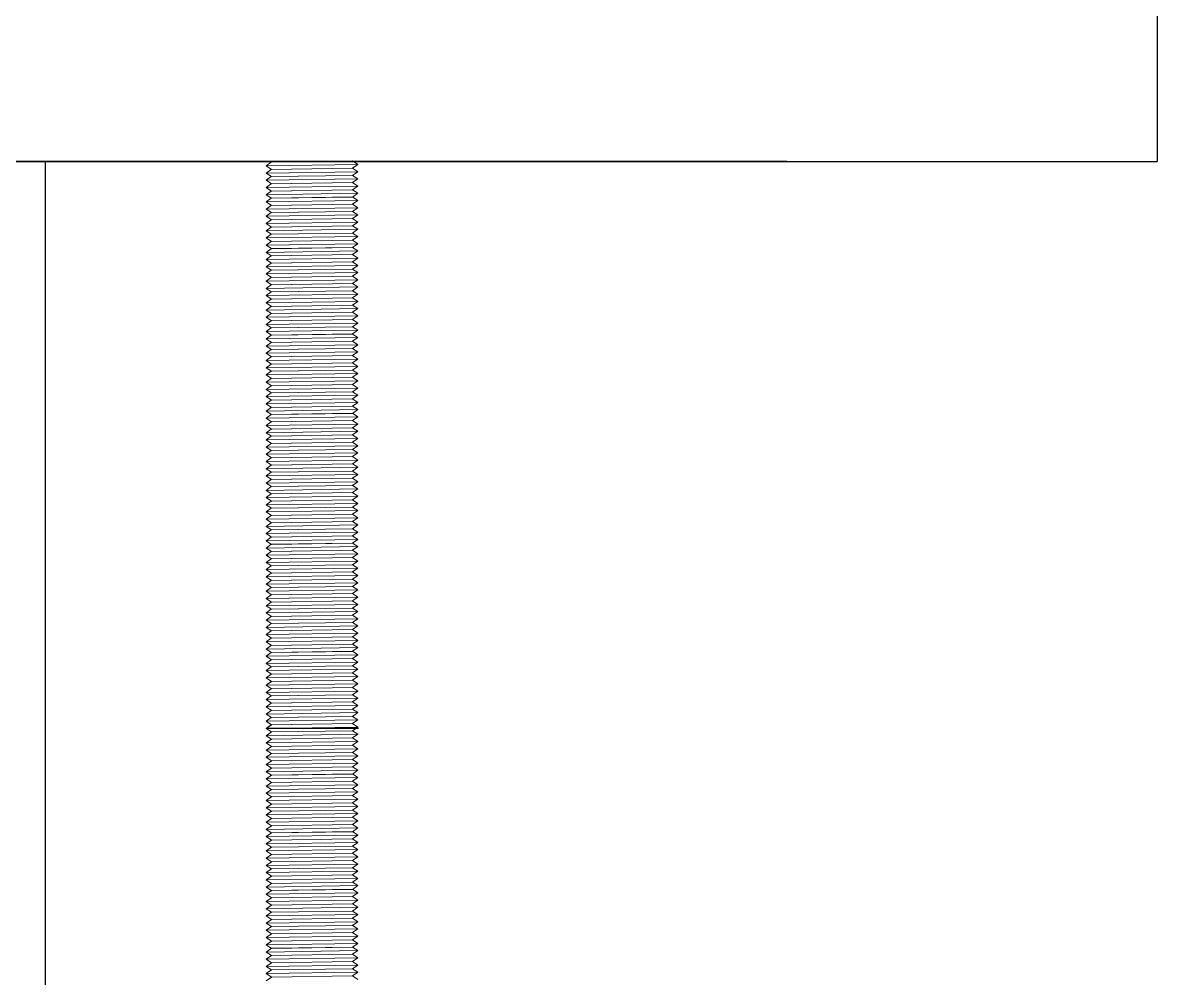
# Model space of a CAD drawing. Header units: millimetres. Extents: x -17263 to -7565, y 1486 to 4446.
# Drawn here: x -8847.3 to -8785.9, y 2452.3 to 2504 of the extents above; entities that cross this region are included whole.
import ezdxf

# ---------------------------------------------------------------- set-up
doc = ezdxf.new("R2010")
doc.units = ezdxf.units.MM
doc.layers.add('Color-7', color=7, linetype='Continuous', lineweight=0)
doc.layers.add('PIPING', color=3, linetype='Continuous')

msp = doc.modelspace()

# ---------------------------------------------------------------- linework, layer by layer
for p, q in [((-8785.865, 2511.521), (-8785.865, 2496.521)), ((-8805.919, 2496.521), (-8957, 2496.521)), ((-8805.919, 2496.521), (-8957, 2496.521)), ((-8880.865, 2496.521), (-8785.865, 2496.521)), ((-8846.033, 2496.521), (-8846.033, 2402.3))]:
    msp.add_line(p, q)
at = {"layer": 'Color-7', "linetype": 'Continuous', "lineweight": 0}
for p, q in [((-8833.808, 2496.488), (-8834.081, 2496.289)), ((-8834.081, 2496.289), (-8829.128, 2496.364)), ((-8833.802, 2496.098), (-8834.081, 2496.289)), ((-8833.808, 2496.488), (-8829.416, 2496.554)), ((-8829.416, 2496.554), (-8829.128, 2496.364)), ((-8829.416, 2496.164), (-8829.128, 2496.364)), ((-8833.808, 2496.098), (-8834.081, 2495.899)), ((-8834.081, 2495.899), (-8829.128, 2495.974)), ((-8833.802, 2495.708), (-8834.081, 2495.899)), ((-8833.808, 2495.708), (-8834.081, 2495.508)), ((-8834.081, 2495.508), (-8829.128, 2495.583)), ((-8833.808, 2496.098), (-8829.416, 2496.164)), ((-8833.808, 2495.708), (-8829.416, 2495.774)), ((-8833.802, 2496.098), (-8829.416, 2496.164)), ((-8833.802, 2496.098), (-8829.41, 2496.164)), ((-8833.802, 2495.708), (-8829.416, 2495.774)), ((-8833.802, 2495.708), (-8829.41, 2495.774)), ((-8829.416, 2496.164), (-8829.128, 2495.974)), ((-8829.416, 2495.774), (-8829.128, 2495.974)), ((-8829.416, 2495.774), (-8829.128, 2495.583)), ((-8829.416, 2495.384), (-8829.128, 2495.583)), ((-8833.802, 2495.317), (-8834.081, 2495.508)), ((-8833.808, 2495.318), (-8834.081, 2495.119)), ((-8834.081, 2495.119), (-8829.128, 2495.194)), ((-8833.802, 2494.928), (-8834.081, 2495.119)), ((-8833.808, 2495.318), (-8829.416, 2495.384)), ((-8833.808, 2494.927), (-8829.416, 2494.994)), ((-8833.802, 2495.317), (-8829.416, 2495.384)), ((-8833.802, 2495.317), (-8829.41, 2495.384)), ((-8833.802, 2494.928), (-8829.416, 2494.994)), ((-8833.802, 2494.928), (-8829.41, 2494.994)), ((-8829.416, 2495.384), (-8829.128, 2495.194)), ((-8829.416, 2494.994), (-8829.128, 2495.194)), ((-8829.416, 2494.994), (-8829.128, 2494.803)), ((-8833.808, 2494.927), (-8834.081, 2494.728)), ((-8834.081, 2494.728), (-8829.128, 2494.803)), ((-8833.802, 2494.537), (-8834.081, 2494.728)), ((-8833.808, 2494.538), (-8834.081, 2494.339)), ((-8834.081, 2494.339), (-8829.128, 2494.414)), ((-8833.802, 2494.148), (-8834.081, 2494.339)), ((-8833.808, 2494.538), (-8829.416, 2494.604)), ((-8833.802, 2494.537), (-8829.416, 2494.603)), ((-8833.802, 2494.537), (-8829.41, 2494.603)), ((-8829.416, 2494.603), (-8829.128, 2494.803)), ((-8829.416, 2494.604), (-8829.128, 2494.414)), ((-8829.416, 2494.214), (-8829.128, 2494.414)), ((-8833.808, 2494.148), (-8834.081, 2493.949)), ((-8834.081, 2493.949), (-8829.128, 2494.024)), ((-8833.802, 2493.757), (-8834.081, 2493.949)), ((-8833.808, 2493.758), (-8834.081, 2493.559)), ((-8833.808, 2494.148), (-8829.416, 2494.214)), ((-8833.808, 2493.758), (-8829.416, 2493.824)), ((-8833.802, 2494.148), (-8829.416, 2494.214)), ((-8833.802, 2494.148), (-8829.41, 2494.214)), ((-8833.802, 2493.758), (-8829.416, 2493.824)), ((-8833.802, 2493.758), (-8829.41, 2493.824)), ((-8829.416, 2494.214), (-8829.128, 2494.024)), ((-8829.416, 2493.824), (-8829.128, 2494.024)), ((-8829.416, 2493.824), (-8829.128, 2493.634)), ((-8834.081, 2493.559), (-8829.128, 2493.634)), ((-8833.802, 2493.368), (-8834.081, 2493.559)), ((-8833.808, 2493.367), (-8834.081, 2493.168)), ((-8834.081, 2493.168), (-8829.128, 2493.243)), ((-8833.802, 2492.977), (-8834.081, 2493.168)), ((-8833.808, 2493.367), (-8829.416, 2493.434)), ((-8833.802, 2493.368), (-8829.416, 2493.434)), ((-8833.802, 2493.368), (-8829.41, 2493.434)), ((-8829.416, 2493.434), (-8829.128, 2493.634)), ((-8829.416, 2493.434), (-8829.128, 2493.243)), ((-8829.416, 2493.044), (-8829.128, 2493.243)), ((-8833.808, 2492.978), (-8834.081, 2492.779)), ((-8834.081, 2492.779), (-8829.128, 2492.854)), ((-8833.802, 2492.588), (-8834.081, 2492.779)), ((-8833.808, 2492.587), (-8834.081, 2492.388)), ((-8833.808, 2492.978), (-8829.416, 2493.044)), ((-8833.808, 2492.587), (-8829.416, 2492.653)), ((-8833.802, 2492.977), (-8829.416, 2493.044)), ((-8833.802, 2492.977), (-8829.41, 2493.044)), ((-8833.802, 2492.588), (-8829.416, 2492.654)), ((-8833.802, 2492.588), (-8829.41, 2492.654)), ((-8829.416, 2493.044), (-8829.128, 2492.854)), ((-8829.416, 2492.654), (-8829.128, 2492.854)), ((-8829.416, 2492.654), (-8829.128, 2492.463)), ((-8834.081, 2492.388), (-8829.128, 2492.463)), ((-8833.802, 2492.197), (-8834.081, 2492.388)), ((-8833.808, 2492.198), (-8834.081, 2491.999)), ((-8834.081, 2491.999), (-8829.128, 2492.074)), ((-8833.802, 2491.808), (-8834.081, 2491.999)), ((-8833.808, 2492.198), (-8829.416, 2492.264)), ((-8833.802, 2492.197), (-8829.416, 2492.263)), ((-8833.802, 2492.197), (-8829.41, 2492.263)), ((-8829.416, 2492.263), (-8829.128, 2492.463)), ((-8829.416, 2492.264), (-8829.128, 2492.074)), ((-8829.416, 2491.874), (-8829.128, 2492.074)), ((-8833.808, 2491.807), (-8834.081, 2491.607)), ((-8834.081, 2491.608), (-8829.128, 2491.682)), ((-8833.802, 2491.416), (-8834.081, 2491.607)), ((-8833.808, 2491.417), (-8834.081, 2491.218)), ((-8834.081, 2491.218), (-8829.128, 2491.293)), ((-8833.808, 2491.807), (-8829.416, 2491.873)), ((-8833.808, 2491.417), (-8829.416, 2491.483)), ((-8833.802, 2491.808), (-8829.416, 2491.874)), ((-8833.802, 2491.808), (-8829.41, 2491.874)), ((-8833.802, 2491.417), (-8829.416, 2491.483)), ((-8833.802, 2491.417), (-8829.41, 2491.483)), ((-8829.416, 2491.873), (-8829.128, 2491.682)), ((-8829.416, 2491.483), (-8829.128, 2491.682)), ((-8829.416, 2491.483), (-8829.128, 2491.293)), ((-8829.416, 2491.093), (-8829.128, 2491.293)), ((-8833.802, 2491.027), (-8834.081, 2491.218)), ((-8833.808, 2491.026), (-8834.081, 2490.827)), ((-8834.081, 2490.827), (-8829.128, 2490.902)), ((-8833.802, 2490.636), (-8834.081, 2490.827)), ((-8833.808, 2491.026), (-8829.416, 2491.093)), ((-8833.808, 2490.637), (-8829.416, 2490.703)), ((-8833.802, 2491.027), (-8829.416, 2491.093)), ((-8833.802, 2491.027), (-8829.41, 2491.093)), ((-8833.802, 2490.636), (-8829.416, 2490.703)), ((-8833.802, 2490.636), (-8829.41, 2490.703)), ((-8829.416, 2491.093), (-8829.128, 2490.902)), ((-8829.416, 2490.703), (-8829.128, 2490.902)), ((-8829.416, 2490.703), (-8829.128, 2490.513)), ((-8833.808, 2490.637), (-8834.081, 2490.438)), ((-8834.081, 2490.438), (-8829.128, 2490.513)), ((-8833.802, 2490.247), (-8834.081, 2490.438)), ((-8833.808, 2490.246), (-8834.081, 2490.047)), ((-8834.081, 2490.047), (-8829.128, 2490.122)), ((-8833.802, 2489.856), (-8834.081, 2490.047)), ((-8833.808, 2490.246), (-8829.416, 2490.312)), ((-8833.802, 2490.247), (-8829.416, 2490.313)), ((-8833.802, 2490.247), (-8829.41, 2490.313)), ((-8829.416, 2490.313), (-8829.128, 2490.513)), ((-8829.416, 2490.312), (-8829.128, 2490.122)), ((-8829.416, 2489.922), (-8829.128, 2490.122)), ((-8833.808, 2489.857), (-8834.081, 2489.658)), ((-8834.081, 2489.658), (-8829.128, 2489.733)), ((-8833.802, 2489.467), (-8834.081, 2489.658)), ((-8833.808, 2489.466), (-8834.081, 2489.267)), ((-8833.808, 2489.857), (-8829.416, 2489.923)), ((-8833.808, 2489.466), (-8829.416, 2489.532)), ((-8833.802, 2489.856), (-8829.416, 2489.922)), ((-8833.802, 2489.856), (-8829.41, 2489.922)), ((-8833.802, 2489.467), (-8829.416, 2489.533)), ((-8833.802, 2489.467), (-8829.41, 2489.533)), ((-8829.416, 2489.923), (-8829.128, 2489.733)), ((-8829.416, 2489.533), (-8829.128, 2489.733)), ((-8829.416, 2489.532), (-8829.128, 2489.342)), ((-8834.081, 2489.267), (-8829.128, 2489.342)), ((-8833.802, 2489.076), (-8834.081, 2489.267)), ((-8833.808, 2489.076), (-8834.081, 2488.877)), ((-8834.081, 2488.877), (-8829.128, 2488.952)), ((-8833.802, 2488.686), (-8834.081, 2488.877)), ((-8833.808, 2489.076), (-8829.416, 2489.143)), ((-8833.802, 2489.076), (-8829.416, 2489.142)), ((-8833.802, 2489.076), (-8829.41, 2489.142)), ((-8829.416, 2489.142), (-8829.128, 2489.342)), ((-8829.416, 2489.143), (-8829.128, 2488.952)), ((-8829.416, 2488.752), (-8829.128, 2488.952)), ((-8833.808, 2488.686), (-8834.081, 2488.486)), ((-8834.081, 2488.487), (-8829.128, 2488.561)), ((-8833.802, 2488.295), (-8834.081, 2488.486)), ((-8833.808, 2488.296), (-8834.081, 2488.097)), ((-8833.808, 2488.686), (-8829.416, 2488.752)), ((-8833.808, 2488.296), (-8829.416, 2488.362)), ((-8833.802, 2488.686), (-8829.416, 2488.752)), ((-8833.802, 2488.686), (-8829.41, 2488.752)), ((-8833.802, 2488.296), (-8829.416, 2488.362)), ((-8833.802, 2488.296), (-8829.41, 2488.362)), ((-8829.416, 2488.752), (-8829.128, 2488.561)), ((-8829.416, 2488.362), (-8829.128, 2488.561)), ((-8829.416, 2488.363), (-8829.128, 2488.172)), ((-8834.081, 2488.097), (-8829.128, 2488.172)), ((-8833.802, 2487.906), (-8834.081, 2488.097)), ((-8833.808, 2487.905), (-8834.081, 2487.706)), ((-8834.081, 2487.706), (-8829.128, 2487.781)), ((-8833.802, 2487.515), (-8834.081, 2487.706)), ((-8833.808, 2487.905), (-8829.416, 2487.972)), ((-8833.808, 2487.516), (-8829.416, 2487.582)), ((-8833.802, 2487.906), (-8829.416, 2487.972)), ((-8833.802, 2487.906), (-8829.41, 2487.972)), ((-8833.802, 2487.515), (-8829.416, 2487.582)), ((-8833.802, 2487.515), (-8829.41, 2487.582)), ((-8829.416, 2487.972), (-8829.128, 2488.172)), ((-8829.416, 2487.972), (-8829.128, 2487.781)), ((-8829.416, 2487.582), (-8829.128, 2487.781)), ((-8829.416, 2487.583), (-8829.128, 2487.392)), ((-8833.808, 2487.516), (-8834.081, 2487.317)), ((-8834.081, 2487.317), (-8829.128, 2487.392)), ((-8833.802, 2487.126), (-8834.081, 2487.317)), ((-8833.808, 2487.123), (-8834.081, 2486.924)), ((-8834.081, 2486.924), (-8829.128, 2486.999)), ((-8833.808, 2487.123), (-8829.416, 2487.189)), ((-8833.802, 2487.126), (-8829.416, 2487.192)), ((-8833.802, 2487.126), (-8829.41, 2487.192)), ((-8829.416, 2487.192), (-8829.128, 2487.392)), ((-8829.416, 2487.189), (-8829.128, 2486.999)), ((-8829.416, 2486.799), (-8829.128, 2486.999)), ((-8833.802, 2486.733), (-8834.081, 2486.924)), ((-8833.808, 2486.733), (-8834.081, 2486.534)), ((-8834.081, 2486.534), (-8829.128, 2486.609)), ((-8833.802, 2486.343), (-8834.081, 2486.534)), ((-8833.808, 2486.733), (-8829.416, 2486.8)), ((-8833.808, 2486.343), (-8829.416, 2486.409)), ((-8833.802, 2486.733), (-8829.416, 2486.799)), ((-8833.802, 2486.733), (-8829.41, 2486.799)), ((-8833.802, 2486.343), (-8829.416, 2486.409)), ((-8833.802, 2486.343), (-8829.41, 2486.409)), ((-8829.416, 2486.8), (-8829.128, 2486.609)), ((-8829.416, 2486.409), (-8829.128, 2486.609)), ((-8829.416, 2486.409), (-8829.128, 2486.218)), ((-8833.808, 2486.343), (-8834.081, 2486.143)), ((-8834.081, 2486.144), (-8829.128, 2486.218)), ((-8833.802, 2485.952), (-8834.081, 2486.143)), ((-8833.808, 2485.953), (-8834.081, 2485.754)), ((-8834.081, 2485.754), (-8829.128, 2485.829)), ((-8833.802, 2485.563), (-8834.081, 2485.754)), ((-8833.808, 2485.953), (-8829.416, 2486.019)), ((-8833.802, 2485.953), (-8829.416, 2486.019)), ((-8833.802, 2485.953), (-8829.41, 2486.019)), ((-8829.416, 2486.019), (-8829.128, 2486.218)), ((-8829.416, 2486.02), (-8829.128, 2485.829)), ((-8829.416, 2485.629), (-8829.128, 2485.829)), ((-8833.808, 2485.562), (-8834.081, 2485.363)), ((-8834.081, 2485.363), (-8829.128, 2485.438)), ((-8833.802, 2485.172), (-8834.081, 2485.363)), ((-8833.808, 2485.173), (-8834.081, 2484.974)), ((-8833.808, 2485.562), (-8829.416, 2485.629)), ((-8833.808, 2485.173), (-8829.416, 2485.239)), ((-8833.802, 2485.563), (-8829.416, 2485.629)), ((-8833.802, 2485.563), (-8829.41, 2485.629)), ((-8833.802, 2485.172), (-8829.416, 2485.239)), ((-8833.802, 2485.172), (-8829.41, 2485.239)), ((-8829.416, 2485.629), (-8829.128, 2485.438)), ((-8829.416, 2485.239), (-8829.128, 2485.438)), ((-8829.416, 2485.24), (-8829.128, 2485.049)), ((-8834.081, 2484.974), (-8829.128, 2485.049)), ((-8833.802, 2484.783), (-8834.081, 2484.974)), ((-8833.808, 2484.779), (-8834.081, 2484.58)), ((-8834.081, 2484.58), (-8829.128, 2484.655)), ((-8833.802, 2484.389), (-8834.081, 2484.58)), ((-8833.808, 2484.779), (-8829.416, 2484.845)), ((-8833.802, 2484.783), (-8829.416, 2484.849)), ((-8833.802, 2484.783), (-8829.41, 2484.849)), ((-8829.416, 2484.849), (-8829.128, 2485.049)), ((-8829.416, 2484.845), (-8829.128, 2484.655)), ((-8829.416, 2484.455), (-8829.128, 2484.655)), ((-8833.808, 2484.389), (-8834.081, 2484.19)), ((-8834.081, 2484.19), (-8829.128, 2484.265)), ((-8833.802, 2483.999), (-8834.081, 2484.19)), ((-8833.808, 2483.999), (-8834.081, 2483.8)), ((-8833.808, 2484.389), (-8829.416, 2484.456)), ((-8833.808, 2483.999), (-8829.416, 2484.065)), ((-8833.802, 2484.389), (-8829.416, 2484.455)), ((-8833.802, 2484.389), (-8829.41, 2484.455)), ((-8833.802, 2483.999), (-8829.416, 2484.066)), ((-8833.802, 2483.999), (-8829.41, 2484.065)), ((-8829.416, 2484.456), (-8829.128, 2484.265)), ((-8829.416, 2484.066), (-8829.128, 2484.265)), ((-8829.416, 2484.065), (-8829.128, 2483.875)), ((-8834.081, 2483.8), (-8829.128, 2483.875)), ((-8833.802, 2483.609), (-8834.081, 2483.8)), ((-8833.808, 2483.609), (-8834.081, 2483.41)), ((-8834.081, 2483.41), (-8829.128, 2483.485)), ((-8833.802, 2483.219), (-8834.081, 2483.41)), ((-8833.808, 2483.609), (-8829.416, 2483.676)), ((-8833.808, 2483.218), (-8829.416, 2483.285)), ((-8833.802, 2483.609), (-8829.416, 2483.675)), ((-8833.802, 2483.609), (-8829.41, 2483.675)), ((-8833.802, 2483.219), (-8829.416, 2483.285)), ((-8833.802, 2483.219), (-8829.41, 2483.285)), ((-8829.416, 2483.675), (-8829.128, 2483.875)), ((-8829.416, 2483.676), (-8829.128, 2483.485)), ((-8829.416, 2483.285), (-8829.128, 2483.485)), ((-8829.416, 2483.285), (-8829.128, 2483.094)), ((-8833.808, 2483.218), (-8834.081, 2483.019)), ((-8834.081, 2483.019), (-8829.128, 2483.094)), ((-8833.802, 2482.828), (-8834.081, 2483.019)), ((-8833.808, 2482.829), (-8834.081, 2482.63)), ((-8834.081, 2482.63), (-8829.128, 2482.705)), ((-8833.808, 2482.829), (-8829.416, 2482.896)), ((-8833.802, 2482.828), (-8829.416, 2482.895)), ((-8833.802, 2482.828), (-8829.41, 2482.895)), ((-8829.416, 2482.895), (-8829.128, 2483.094)), ((-8829.416, 2482.896), (-8829.128, 2482.705)), ((-8829.416, 2482.505), (-8829.128, 2482.705)), ((-8833.802, 2482.439), (-8834.081, 2482.63)), ((-8833.808, 2482.437), (-8834.081, 2482.238)), ((-8834.081, 2482.238), (-8829.128, 2482.313)), ((-8833.802, 2482.047), (-8834.081, 2482.238)), ((-8833.808, 2482.437), (-8829.416, 2482.504)), ((-8833.808, 2482.047), (-8829.416, 2482.114)), ((-8833.802, 2482.439), (-8829.416, 2482.505)), ((-8833.802, 2482.439), (-8829.41, 2482.505)), ((-8833.802, 2482.047), (-8829.416, 2482.113)), ((-8833.802, 2482.047), (-8829.41, 2482.113)), ((-8829.416, 2482.504), (-8829.128, 2482.313)), ((-8829.416, 2482.113), (-8829.128, 2482.313)), ((-8829.416, 2482.114), (-8829.128, 2481.923)), ((-8833.808, 2482.047), (-8834.081, 2481.848)), ((-8834.081, 2481.848), (-8829.128, 2481.923)), ((-8833.802, 2481.657), (-8834.081, 2481.848)), ((-8833.808, 2481.657), (-8834.081, 2481.458)), ((-8834.081, 2481.458), (-8829.128, 2481.533)), ((-8833.802, 2481.267), (-8834.081, 2481.458)), ((-8833.808, 2481.657), (-8829.416, 2481.723)), ((-8833.802, 2481.657), (-8829.416, 2481.724)), ((-8833.802, 2481.657), (-8829.41, 2481.724)), ((-8829.416, 2481.724), (-8829.128, 2481.923)), ((-8829.416, 2481.723), (-8829.128, 2481.533)), ((-8829.416, 2481.333), (-8829.128, 2481.533)), ((-8833.808, 2481.267), (-8834.081, 2481.068)), ((-8834.081, 2481.068), (-8829.128, 2481.143)), ((-8833.802, 2480.877), (-8834.081, 2481.068)), ((-8833.808, 2480.877), (-8834.081, 2480.677)), ((-8833.808, 2481.267), (-8829.416, 2481.334)), ((-8833.808, 2480.877), (-8829.416, 2480.943)), ((-8833.802, 2481.267), (-8829.416, 2481.333)), ((-8833.802, 2481.267), (-8829.41, 2481.333)), ((-8833.802, 2480.877), (-8829.416, 2480.944)), ((-8833.802, 2480.877), (-8829.41, 2480.944)), ((-8829.416, 2481.334), (-8829.128, 2481.143)), ((-8829.416, 2480.944), (-8829.128, 2481.143)), ((-8829.416, 2480.943), (-8829.128, 2480.752)), ((-8834.081, 2480.677), (-8829.128, 2480.752)), ((-8833.802, 2480.486), (-8834.081, 2480.677)), ((-8833.808, 2480.487), (-8834.081, 2480.288)), ((-8834.081, 2480.288), (-8829.128, 2480.363)), ((-8833.802, 2480.097), (-8834.081, 2480.288)), ((-8833.808, 2480.487), (-8829.416, 2480.554)), ((-8833.802, 2480.486), (-8829.416, 2480.553)), ((-8833.802, 2480.486), (-8829.41, 2480.553)), ((-8829.416, 2480.553), (-8829.128, 2480.752)), ((-8829.416, 2480.554), (-8829.128, 2480.363)), ((-8829.416, 2480.164), (-8829.128, 2480.363)), ((-8833.808, 2480.097), (-8834.081, 2479.898)), ((-8834.081, 2479.898), (-8829.128, 2479.973)), ((-8833.802, 2479.707), (-8834.081, 2479.898)), ((-8833.808, 2479.707), (-8834.081, 2479.508)), ((-8833.808, 2480.097), (-8829.416, 2480.163)), ((-8833.808, 2479.707), (-8829.416, 2479.774)), ((-8833.802, 2480.097), (-8829.416, 2480.164)), ((-8833.802, 2480.097), (-8829.41, 2480.164)), ((-8833.802, 2479.707), (-8829.416, 2479.773)), ((-8833.802, 2479.707), (-8829.41, 2479.773)), ((-8829.416, 2480.164), (-8829.128, 2479.973)), ((-8829.416, 2479.773), (-8829.128, 2479.973)), ((-8829.416, 2479.774), (-8829.128, 2479.583)), ((-8834.081, 2479.508), (-8829.128, 2479.583)), ((-8833.802, 2479.317), (-8834.081, 2479.508)), ((-8833.808, 2479.317), (-8834.081, 2479.118)), ((-8834.081, 2479.118), (-8829.128, 2479.193)), ((-8833.802, 2478.927), (-8834.081, 2479.118)), ((-8833.808, 2479.317), (-8829.416, 2479.383)), ((-8833.808, 2478.927), (-8829.416, 2478.994)), ((-8833.802, 2479.317), (-8829.416, 2479.384)), ((-8833.802, 2479.317), (-8829.41, 2479.383)), ((-8833.802, 2478.927), (-8829.416, 2478.993)), ((-8833.802, 2478.927), (-8829.41, 2478.993)), ((-8829.416, 2479.384), (-8829.128, 2479.583)), ((-8829.416, 2479.383), (-8829.128, 2479.193)), ((-8829.416, 2478.993), (-8829.128, 2479.193)), ((-8829.416, 2478.994), (-8829.128, 2478.803)), ((-8833.808, 2478.927), (-8834.081, 2478.728)), ((-8834.081, 2478.728), (-8829.128, 2478.803)), ((-8833.802, 2478.537), (-8834.081, 2478.728)), ((-8833.808, 2478.536), (-8834.081, 2478.337)), ((-8834.081, 2478.337), (-8829.128, 2478.412)), ((-8833.808, 2478.536), (-8829.416, 2478.603)), ((-8833.802, 2478.537), (-8829.416, 2478.603)), ((-8833.802, 2478.537), (-8829.41, 2478.603)), ((-8829.416, 2478.603), (-8829.128, 2478.803)), ((-8829.416, 2478.603), (-8829.128, 2478.412)), ((-8829.416, 2478.213), (-8829.128, 2478.412)), ((-8833.802, 2478.146), (-8834.081, 2478.337)), ((-8833.808, 2478.147), (-8834.081, 2477.948)), ((-8834.081, 2477.948), (-8829.128, 2478.023)), ((-8833.802, 2477.757), (-8834.081, 2477.948)), ((-8833.808, 2477.756), (-8834.081, 2477.557)), ((-8833.808, 2478.147), (-8829.416, 2478.214)), ((-8833.808, 2477.756), (-8829.416, 2477.822)), ((-8833.802, 2478.146), (-8829.416, 2478.213)), ((-8833.802, 2478.146), (-8829.41, 2478.213)), ((-8833.802, 2477.757), (-8829.416, 2477.823)), ((-8833.802, 2477.757), (-8829.41, 2477.823)), ((-8829.416, 2478.214), (-8829.128, 2478.023)), ((-8829.416, 2477.823), (-8829.128, 2478.023)), ((-8829.416, 2477.822), (-8829.128, 2477.632)), ((-8834.081, 2477.557), (-8829.128, 2477.632)), ((-8833.802, 2477.366), (-8834.081, 2477.557)), ((-8833.808, 2477.366), (-8834.081, 2477.167)), ((-8834.081, 2477.167), (-8829.128, 2477.242)), ((-8833.802, 2476.976), (-8834.081, 2477.167)), ((-8833.808, 2477.366), (-8829.416, 2477.433)), ((-8833.802, 2477.366), (-8829.416, 2477.432)), ((-8833.802, 2477.366), (-8829.41, 2477.432)), ((-8829.416, 2477.432), (-8829.128, 2477.632)), ((-8829.416, 2477.433), (-8829.128, 2477.242)), ((-8829.416, 2477.042), (-8829.128, 2477.242)), ((-8833.808, 2476.976), (-8834.081, 2476.777)), ((-8834.081, 2476.777), (-8829.128, 2476.852)), ((-8833.802, 2476.586), (-8834.081, 2476.777)), ((-8833.808, 2476.586), (-8834.081, 2476.387)), ((-8833.808, 2476.976), (-8829.416, 2477.042)), ((-8833.808, 2476.586), (-8829.416, 2476.652)), ((-8833.802, 2476.976), (-8829.416, 2477.042)), ((-8833.802, 2476.976), (-8829.41, 2477.042)), ((-8833.802, 2476.586), (-8829.416, 2476.652)), ((-8833.802, 2476.586), (-8829.41, 2476.652)), ((-8829.416, 2477.042), (-8829.128, 2476.852)), ((-8829.416, 2476.652), (-8829.128, 2476.852)), ((-8829.416, 2476.653), (-8829.128, 2476.462)), ((-8834.081, 2476.387), (-8829.128, 2476.462)), ((-8833.802, 2476.196), (-8834.081, 2476.387)), ((-8833.808, 2476.195), (-8834.081, 2475.996)), ((-8834.081, 2475.996), (-8829.128, 2476.071)), ((-8833.802, 2475.805), (-8834.081, 2475.996)), ((-8833.808, 2476.195), (-8829.416, 2476.262)), ((-8833.802, 2476.196), (-8829.416, 2476.262)), ((-8833.802, 2476.196), (-8829.41, 2476.262)), ((-8829.416, 2476.262), (-8829.128, 2476.462)), ((-8829.416, 2476.262), (-8829.128, 2476.071)), ((-8829.416, 2475.872), (-8829.128, 2476.071)), ((-8833.808, 2475.806), (-8834.081, 2475.607)), ((-8834.081, 2475.607), (-8829.128, 2475.682)), ((-8833.802, 2475.416), (-8834.081, 2475.607)), ((-8833.808, 2475.415), (-8834.081, 2475.216)), ((-8833.808, 2475.806), (-8829.416, 2475.873)), ((-8833.808, 2475.415), (-8829.416, 2475.482)), ((-8833.802, 2475.805), (-8829.416, 2475.872)), ((-8833.802, 2475.805), (-8829.41, 2475.872)), ((-8833.802, 2475.416), (-8829.416, 2475.482)), ((-8833.802, 2475.416), (-8829.41, 2475.482)), ((-8829.416, 2475.873), (-8829.128, 2475.682)), ((-8829.416, 2475.482), (-8829.128, 2475.682)), ((-8829.416, 2475.482), (-8829.128, 2475.291)), ((-8834.081, 2475.216), (-8829.128, 2475.291)), ((-8833.802, 2475.025), (-8834.081, 2475.216)), ((-8833.808, 2475.026), (-8834.081, 2474.826)), ((-8834.081, 2474.826), (-8829.128, 2474.901)), ((-8833.802, 2474.635), (-8834.081, 2474.826)), ((-8833.808, 2475.026), (-8829.416, 2475.092)), ((-8833.808, 2474.635), (-8829.416, 2474.701)), ((-8833.802, 2475.025), (-8829.416, 2475.092)), ((-8833.802, 2475.025), (-8829.41, 2475.092)), ((-8833.802, 2474.635), (-8829.416, 2474.702)), ((-8833.802, 2474.635), (-8829.41, 2474.702)), ((-8829.416, 2475.092), (-8829.128, 2475.291)), ((-8829.416, 2475.092), (-8829.128, 2474.901)), ((-8829.416, 2474.702), (-8829.128, 2474.901)), ((-8829.416, 2474.701), (-8829.128, 2474.511)), ((-8833.808, 2474.635), (-8834.081, 2474.436)), ((-8834.081, 2474.436), (-8829.128, 2474.511)), ((-8833.802, 2474.245), (-8834.081, 2474.436)), ((-8833.808, 2474.245), (-8834.081, 2474.046)), ((-8834.081, 2474.046), (-8829.128, 2474.121)), ((-8833.808, 2474.245), (-8829.416, 2474.312)), ((-8833.802, 2474.245), (-8829.416, 2474.311)), ((-8833.802, 2474.245), (-8829.41, 2474.311)), ((-8829.416, 2474.311), (-8829.128, 2474.511)), ((-8829.416, 2474.312), (-8829.128, 2474.121)), ((-8829.416, 2473.922), (-8829.128, 2474.121)), ((-8833.802, 2473.855), (-8834.081, 2474.046)), ((-8833.808, 2473.855), (-8834.081, 2473.655)), ((-8834.081, 2473.656), (-8829.128, 2473.73)), ((-8833.802, 2473.464), (-8834.081, 2473.655)), ((-8833.808, 2473.465), (-8834.081, 2473.266)), ((-8833.808, 2473.855), (-8829.416, 2473.921)), ((-8833.808, 2473.465), (-8829.416, 2473.532)), ((-8833.802, 2473.855), (-8829.416, 2473.922)), ((-8833.802, 2473.855), (-8829.41, 2473.922)), ((-8833.802, 2473.465), (-8829.416, 2473.531)), ((-8833.802, 2473.465), (-8829.41, 2473.531)), ((-8829.416, 2473.921), (-8829.128, 2473.73)), ((-8829.416, 2473.531), (-8829.128, 2473.73)), ((-8829.416, 2473.532), (-8829.128, 2473.341)), ((-8834.081, 2473.266), (-8829.128, 2473.341)), ((-8833.802, 2473.075), (-8834.081, 2473.266)), ((-8833.808, 2473.072), (-8834.081, 2472.873)), ((-8834.081, 2472.873), (-8829.128, 2472.948)), ((-8833.802, 2472.682), (-8834.081, 2472.873)), ((-8833.808, 2473.072), (-8829.416, 2473.139)), ((-8833.802, 2473.075), (-8829.416, 2473.142)), ((-8833.802, 2473.075), (-8829.41, 2473.142)), ((-8829.416, 2473.142), (-8829.128, 2473.341)), ((-8829.416, 2473.139), (-8829.128, 2472.948)), ((-8829.416, 2472.749), (-8829.128, 2472.948)), ((-8833.808, 2472.683), (-8834.081, 2472.483)), ((-8834.081, 2472.483), (-8829.128, 2472.558)), ((-8833.802, 2472.292), (-8834.081, 2472.483)), ((-8833.808, 2472.292), (-8834.081, 2472.093)), ((-8833.808, 2472.683), (-8829.416, 2472.749)), ((-8833.808, 2472.292), (-8829.416, 2472.358)), ((-8833.802, 2472.682), (-8829.416, 2472.749)), ((-8833.802, 2472.682), (-8829.41, 2472.749)), ((-8833.802, 2472.292), (-8829.416, 2472.359)), ((-8833.802, 2472.292), (-8829.41, 2472.359)), ((-8829.416, 2472.749), (-8829.128, 2472.558)), ((-8829.416, 2472.359), (-8829.128, 2472.558)), ((-8829.416, 2472.358), (-8829.128, 2472.168)), ((-8834.081, 2472.093), (-8829.128, 2472.168)), ((-8833.802, 2471.902), (-8834.081, 2472.093)), ((-8833.808, 2471.902), (-8834.081, 2471.703)), ((-8834.081, 2471.703), (-8829.128, 2471.778)), ((-8833.802, 2471.512), (-8834.081, 2471.703)), ((-8833.808, 2471.902), (-8829.416, 2471.969)), ((-8833.802, 2471.902), (-8829.416, 2471.968)), ((-8833.802, 2471.902), (-8829.41, 2471.968)), ((-8829.416, 2471.968), (-8829.128, 2472.168)), ((-8829.416, 2471.969), (-8829.128, 2471.778)), ((-8829.416, 2471.579), (-8829.128, 2471.778)), ((-8833.808, 2471.512), (-8834.081, 2471.312)), ((-8834.081, 2471.313), (-8829.128, 2471.387)), ((-8833.802, 2471.121), (-8834.081, 2471.312)), ((-8833.808, 2471.122), (-8834.081, 2470.923)), ((-8833.808, 2471.512), (-8829.416, 2471.578)), ((-8833.808, 2471.122), (-8829.416, 2471.189)), ((-8833.802, 2471.512), (-8829.416, 2471.579)), ((-8833.802, 2471.512), (-8829.41, 2471.579)), ((-8833.802, 2471.122), (-8829.416, 2471.188)), ((-8833.802, 2471.122), (-8829.41, 2471.188)), ((-8829.416, 2471.578), (-8829.128, 2471.387)), ((-8829.416, 2471.188), (-8829.128, 2471.387)), ((-8829.416, 2471.189), (-8829.128, 2470.998)), ((-8834.081, 2470.923), (-8829.128, 2470.998)), ((-8833.802, 2470.732), (-8834.081, 2470.923)), ((-8833.808, 2470.728), (-8834.081, 2470.529)), ((-8834.081, 2470.529), (-8829.128, 2470.604)), ((-8833.802, 2470.338), (-8834.081, 2470.529)), ((-8833.808, 2470.728), (-8829.416, 2470.795)), ((-8833.808, 2470.339), (-8829.416, 2470.405)), ((-8833.802, 2470.732), (-8829.416, 2470.799)), ((-8833.802, 2470.732), (-8829.41, 2470.799)), ((-8833.802, 2470.338), (-8829.416, 2470.405)), ((-8833.802, 2470.338), (-8829.41, 2470.405)), ((-8829.416, 2470.799), (-8829.128, 2470.998)), ((-8829.416, 2470.795), (-8829.128, 2470.604)), ((-8829.416, 2470.405), (-8829.128, 2470.604)), ((-8829.416, 2470.405), (-8829.128, 2470.214)), ((-8833.808, 2470.339), (-8834.081, 2470.139)), ((-8834.081, 2470.139), (-8829.128, 2470.214)), ((-8833.802, 2469.948), (-8834.081, 2470.139)), ((-8833.808, 2469.948), (-8834.081, 2469.749)), ((-8834.081, 2469.749), (-8829.128, 2469.824)), ((-8833.808, 2469.948), (-8829.416, 2470.014)), ((-8833.802, 2469.948), (-8829.416, 2470.015)), ((-8833.802, 2469.948), (-8829.41, 2470.015)), ((-8829.416, 2470.015), (-8829.128, 2470.214)), ((-8829.416, 2470.015), (-8829.128, 2469.824)), ((-8829.416, 2469.624), (-8829.128, 2469.824)), ((-8833.802, 2469.558), (-8834.081, 2469.749)), ((-8833.808, 2469.559), (-8834.081, 2469.359)), ((-8834.081, 2469.359), (-8829.128, 2469.434)), ((-8833.802, 2469.168), (-8834.081, 2469.359)), ((-8833.808, 2469.168), (-8834.081, 2468.969)), ((-8833.808, 2469.559), (-8829.416, 2469.625)), ((-8833.808, 2469.168), (-8829.416, 2469.234)), ((-8833.802, 2469.558), (-8829.416, 2469.624)), ((-8833.802, 2469.558), (-8829.41, 2469.624)), ((-8833.802, 2469.168), (-8829.416, 2469.235)), ((-8833.802, 2469.168), (-8829.41, 2469.235)), ((-8829.416, 2469.625), (-8829.128, 2469.434)), ((-8829.416, 2469.235), (-8829.128, 2469.434)), ((-8829.416, 2469.234), (-8829.128, 2469.044)), ((-8834.081, 2468.969), (-8829.128, 2469.044)), ((-8833.802, 2468.778), (-8834.081, 2468.969)), ((-8833.808, 2468.779), (-8834.081, 2468.579)), ((-8834.081, 2468.579), (-8829.128, 2468.654)), ((-8833.802, 2468.388), (-8834.081, 2468.579)), ((-8833.808, 2468.779), (-8829.416, 2468.845)), ((-8833.802, 2468.778), (-8829.416, 2468.844)), ((-8833.802, 2468.778), (-8829.41, 2468.844)), ((-8829.416, 2468.844), (-8829.128, 2469.044)), ((-8829.416, 2468.845), (-8829.128, 2468.654)), ((-8829.416, 2468.455), (-8829.128, 2468.654)), ((-8833.802, 2468.388), (-8834.081, 2468.185)), ((-8833.808, 2468.384), (-8834.081, 2468.185)), ((-8834.081, 2468.185), (-8829.128, 2468.26)), ((-8833.802, 2467.994), (-8834.081, 2468.185)), ((-8833.808, 2467.99), (-8834.081, 2467.791)), ((-8833.808, 2467.99), (-8829.416, 2468.056)), ((-8833.802, 2468.388), (-8829.416, 2468.455)), ((-8833.802, 2468.388), (-8829.41, 2468.455)), ((-8833.802, 2467.994), (-8829.416, 2468.06)), ((-8833.802, 2467.994), (-8829.41, 2468.06)), ((-8829.416, 2468.451), (-8829.128, 2468.26)), ((-8829.416, 2468.06), (-8829.128, 2468.26)), ((-8829.416, 2468.056), (-8829.128, 2467.866)), ((-8829.41, 2468.455), (-8829.133, 2468.272)), ((-8834.081, 2467.791), (-8829.128, 2467.866)), ((-8833.802, 2467.6), (-8834.081, 2467.791)), ((-8833.808, 2467.6), (-8834.081, 2467.401)), ((-8834.081, 2467.401), (-8829.128, 2467.476)), ((-8833.802, 2467.21), (-8834.081, 2467.401)), ((-8833.808, 2467.6), (-8829.416, 2467.667)), ((-8833.802, 2467.6), (-8829.416, 2467.666)), ((-8833.802, 2467.6), (-8829.41, 2467.666)), ((-8829.416, 2467.666), (-8829.128, 2467.866)), ((-8829.416, 2467.667), (-8829.128, 2467.476)), ((-8829.416, 2467.277), (-8829.128, 2467.476)), ((-8833.808, 2467.21), (-8834.081, 2467.011)), ((-8834.081, 2467.011), (-8829.128, 2467.086)), ((-8833.802, 2466.82), (-8834.081, 2467.011)), ((-8833.808, 2466.82), (-8834.081, 2466.621)), ((-8833.808, 2467.21), (-8829.416, 2467.276)), ((-8833.808, 2466.82), (-8829.416, 2466.887)), ((-8833.802, 2467.21), (-8829.416, 2467.277)), ((-8833.802, 2467.21), (-8829.41, 2467.276)), ((-8833.802, 2466.82), (-8829.416, 2466.886)), ((-8833.802, 2466.82), (-8829.41, 2466.886)), ((-8829.416, 2467.276), (-8829.128, 2467.086)), ((-8829.416, 2466.886), (-8829.128, 2467.086)), ((-8829.416, 2466.887), (-8829.128, 2466.696)), ((-8834.081, 2466.621), (-8829.128, 2466.696)), ((-8833.802, 2466.43), (-8834.081, 2466.621)), ((-8833.808, 2466.429), (-8834.081, 2466.23)), ((-8834.081, 2466.23), (-8829.128, 2466.305)), ((-8833.802, 2466.039), (-8834.081, 2466.23)), ((-8833.808, 2466.429), (-8829.416, 2466.496)), ((-8833.808, 2466.04), (-8829.416, 2466.107)), ((-8833.802, 2466.43), (-8829.416, 2466.496)), ((-8833.802, 2466.43), (-8829.41, 2466.496)), ((-8833.802, 2466.039), (-8829.416, 2466.106)), ((-8833.802, 2466.039), (-8829.41, 2466.106)), ((-8833.802, 2466.039), (-8829.41, 2466.106)), ((-8829.416, 2466.496), (-8829.128, 2466.696)), ((-8829.416, 2466.496), (-8829.128, 2466.305)), ((-8829.416, 2466.106), (-8829.128, 2466.305)), ((-8829.416, 2466.107), (-8829.128, 2465.916)), ((-8829.41, 2466.106), (-8829.122, 2465.915)), ((-8833.808, 2466.04), (-8834.081, 2465.841)), ((-8834.081, 2465.841), (-8829.128, 2465.916)), ((-8833.802, 2466.039), (-8834.075, 2465.84)), ((-8834.075, 2465.84), (-8829.122, 2465.915)), ((-8833.796, 2465.649), (-8834.075, 2465.84)), ((-8833.802, 2465.649), (-8834.075, 2465.45)), ((-8834.075, 2465.45), (-8829.122, 2465.525)), ((-8833.802, 2465.649), (-8829.41, 2465.716)), ((-8833.796, 2465.649), (-8829.41, 2465.716)), ((-8833.796, 2465.649), (-8829.404, 2465.715)), ((-8829.41, 2465.716), (-8829.122, 2465.915)), ((-8829.41, 2465.716), (-8829.122, 2465.525)), ((-8829.41, 2465.326), (-8829.122, 2465.525)), ((-8829.243, 2465.836), (-8829.128, 2465.916)), ((-8833.796, 2465.259), (-8834.075, 2465.45)), ((-8833.802, 2465.259), (-8834.075, 2465.06)), ((-8834.075, 2465.06), (-8829.122, 2465.135)), ((-8833.796, 2464.869), (-8834.075, 2465.06)), ((-8833.802, 2464.869), (-8834.075, 2464.67)), ((-8833.802, 2465.259), (-8829.41, 2465.325)), ((-8833.802, 2464.869), (-8829.41, 2464.936)), ((-8833.796, 2465.259), (-8829.41, 2465.326)), ((-8833.796, 2465.259), (-8829.404, 2465.326)), ((-8833.796, 2464.869), (-8829.41, 2464.935)), ((-8833.796, 2464.869), (-8829.404, 2464.935)), ((-8829.41, 2465.325), (-8829.122, 2465.135)), ((-8829.41, 2464.935), (-8829.122, 2465.135)), ((-8829.41, 2464.936), (-8829.122, 2464.745)), ((-8834.075, 2464.67), (-8829.122, 2464.745)), ((-8833.796, 2464.479), (-8834.075, 2464.67)), ((-8833.802, 2464.479), (-8834.075, 2464.279)), ((-8834.075, 2464.28), (-8829.122, 2464.354)), ((-8833.796, 2464.088), (-8834.075, 2464.279)), ((-8833.802, 2464.479), (-8829.41, 2464.545)), ((-8833.796, 2464.479), (-8829.41, 2464.546)), ((-8833.796, 2464.479), (-8829.404, 2464.546)), ((-8829.41, 2464.546), (-8829.122, 2464.745)), ((-8829.41, 2464.545), (-8829.122, 2464.354)), ((-8829.41, 2464.155), (-8829.122, 2464.354)), ((-8833.802, 2464.089), (-8834.075, 2463.89)), ((-8834.075, 2463.89), (-8829.122, 2463.965)), ((-8833.796, 2463.699), (-8834.075, 2463.89)), ((-8833.802, 2463.699), (-8834.075, 2463.5)), ((-8833.802, 2464.089), (-8829.41, 2464.156)), ((-8833.802, 2463.699), (-8829.41, 2463.766)), ((-8833.796, 2464.088), (-8829.41, 2464.155)), ((-8833.796, 2464.088), (-8829.404, 2464.155)), ((-8833.796, 2463.699), (-8829.41, 2463.766)), ((-8833.796, 2463.699), (-8829.404, 2463.766)), ((-8829.41, 2464.156), (-8829.122, 2463.965)), ((-8829.41, 2463.766), (-8829.122, 2463.965)), ((-8829.41, 2463.766), (-8829.122, 2463.575)), ((-8834.075, 2463.5), (-8829.122, 2463.575)), ((-8833.796, 2463.309), (-8834.075, 2463.5)), ((-8833.802, 2463.309), (-8834.075, 2463.11)), ((-8834.075, 2463.11), (-8829.122, 2463.185)), ((-8833.796, 2462.919), (-8834.075, 2463.11)), ((-8833.802, 2463.309), (-8829.41, 2463.376)), ((-8833.796, 2463.309), (-8829.41, 2463.375)), ((-8833.796, 2463.309), (-8829.404, 2463.375)), ((-8829.41, 2463.375), (-8829.122, 2463.575)), ((-8829.41, 2463.376), (-8829.122, 2463.185)), ((-8829.41, 2462.986), (-8829.122, 2463.185)), ((-8833.802, 2462.919), (-8834.075, 2462.72)), ((-8834.075, 2462.72), (-8829.122, 2462.795)), ((-8833.796, 2462.529), (-8834.075, 2462.72)), ((-8833.802, 2462.529), (-8834.075, 2462.33)), ((-8833.802, 2462.919), (-8829.41, 2462.985)), ((-8833.802, 2462.529), (-8829.41, 2462.596)), ((-8833.796, 2462.919), (-8829.41, 2462.986)), ((-8833.796, 2462.919), (-8829.404, 2462.986)), ((-8833.796, 2462.529), (-8829.41, 2462.595)), ((-8833.796, 2462.529), (-8829.404, 2462.595)), ((-8829.41, 2462.985), (-8829.122, 2462.795)), ((-8829.41, 2462.595), (-8829.122, 2462.795)), ((-8829.41, 2462.596), (-8829.122, 2462.405)), ((-8834.075, 2462.33), (-8829.122, 2462.405)), ((-8833.796, 2462.139), (-8834.075, 2462.33)), ((-8833.802, 2462.139), (-8834.075, 2461.939)), ((-8834.075, 2461.939), (-8829.122, 2462.014)), ((-8833.796, 2461.748), (-8834.075, 2461.939)), ((-8833.802, 2462.139), (-8829.41, 2462.205)), ((-8833.802, 2461.749), (-8829.41, 2461.816)), ((-8833.796, 2462.139), (-8829.41, 2462.206)), ((-8833.796, 2462.139), (-8829.404, 2462.205)), ((-8833.796, 2461.748), (-8829.41, 2461.815)), ((-8833.796, 2461.748), (-8829.404, 2461.815)), ((-8829.41, 2462.206), (-8829.122, 2462.405)), ((-8829.41, 2462.205), (-8829.122, 2462.014)), ((-8829.41, 2461.815), (-8829.122, 2462.014)), ((-8829.41, 2461.816), (-8829.122, 2461.625)), ((-8833.802, 2461.749), (-8834.075, 2461.55)), ((-8834.075, 2461.55), (-8829.122, 2461.625)), ((-8833.796, 2461.359), (-8834.075, 2461.55)), ((-8833.802, 2461.358), (-8834.075, 2461.159)), ((-8834.075, 2461.159), (-8829.122, 2461.234)), ((-8833.802, 2461.358), (-8829.41, 2461.424)), ((-8833.796, 2461.359), (-8829.41, 2461.426)), ((-8833.796, 2461.359), (-8829.404, 2461.425)), ((-8829.41, 2461.426), (-8829.122, 2461.625)), ((-8829.41, 2461.425), (-8829.122, 2461.234)), ((-8829.41, 2461.034), (-8829.122, 2461.234)), ((-8833.796, 2460.968), (-8834.075, 2461.159)), ((-8833.802, 2460.968), (-8834.075, 2460.769)), ((-8834.075, 2460.769), (-8829.122, 2460.844)), ((-8833.796, 2460.578), (-8834.075, 2460.769)), ((-8833.802, 2460.578), (-8834.075, 2460.379)), ((-8833.802, 2460.968), (-8829.41, 2461.035)), ((-8833.802, 2460.578), (-8829.41, 2460.644)), ((-8833.796, 2460.968), (-8829.41, 2461.034)), ((-8833.796, 2460.968), (-8829.404, 2461.034)), ((-8833.796, 2460.578), (-8829.41, 2460.645)), ((-8833.796, 2460.578), (-8829.404, 2460.644)), ((-8829.41, 2461.035), (-8829.122, 2460.844)), ((-8829.41, 2460.645), (-8829.122, 2460.844)), ((-8829.41, 2460.644), (-8829.122, 2460.454)), ((-8834.075, 2460.379), (-8829.122, 2460.454)), ((-8833.796, 2460.188), (-8834.075, 2460.379)), ((-8833.802, 2460.188), (-8834.075, 2459.989)), ((-8834.075, 2459.989), (-8829.122, 2460.064)), ((-8833.796, 2459.798), (-8834.075, 2459.989)), ((-8833.802, 2460.188), (-8829.41, 2460.255)), ((-8833.796, 2460.188), (-8829.41, 2460.254)), ((-8833.796, 2460.188), (-8829.404, 2460.254)), ((-8829.41, 2460.254), (-8829.122, 2460.454)), ((-8829.41, 2460.255), (-8829.122, 2460.064)), ((-8829.41, 2459.864), (-8829.122, 2460.064)), ((-8833.802, 2459.797), (-8834.075, 2459.598)), ((-8834.075, 2459.598), (-8829.122, 2459.673)), ((-8833.796, 2459.407), (-8834.075, 2459.598)), ((-8833.802, 2459.408), (-8834.075, 2459.209)), ((-8833.802, 2459.797), (-8829.41, 2459.864)), ((-8833.802, 2459.408), (-8829.41, 2459.475)), ((-8833.796, 2459.798), (-8829.41, 2459.864)), ((-8833.796, 2459.798), (-8829.404, 2459.864)), ((-8833.796, 2459.407), (-8829.41, 2459.474)), ((-8833.796, 2459.407), (-8829.404, 2459.474)), ((-8829.41, 2459.864), (-8829.122, 2459.673)), ((-8829.41, 2459.474), (-8829.122, 2459.673)), ((-8829.41, 2459.475), (-8829.122, 2459.284)), ((-8834.075, 2459.209), (-8829.122, 2459.284)), ((-8833.796, 2459.018), (-8834.075, 2459.209)), ((-8833.802, 2459.017), (-8834.075, 2458.818)), ((-8834.075, 2458.818), (-8829.122, 2458.893)), ((-8833.796, 2458.627), (-8834.075, 2458.818)), ((-8833.802, 2459.017), (-8829.41, 2459.084)), ((-8833.796, 2459.018), (-8829.41, 2459.085)), ((-8833.796, 2459.018), (-8829.404, 2459.084)), ((-8829.41, 2459.085), (-8829.122, 2459.284)), ((-8829.41, 2459.084), (-8829.122, 2458.893)), ((-8829.41, 2458.694), (-8829.122, 2458.893)), ((-8833.802, 2458.628), (-8834.075, 2458.428)), ((-8834.075, 2458.428), (-8829.122, 2458.503)), ((-8833.796, 2458.237), (-8834.075, 2458.428)), ((-8833.802, 2458.237), (-8834.075, 2458.038)), ((-8834.075, 2458.038), (-8829.122, 2458.113)), ((-8833.802, 2458.628), (-8829.41, 2458.694)), ((-8833.802, 2458.237), (-8829.41, 2458.303)), ((-8833.796, 2458.627), (-8829.41, 2458.694)), ((-8833.796, 2458.627), (-8829.404, 2458.694)), ((-8833.796, 2458.237), (-8829.41, 2458.304)), ((-8833.796, 2458.237), (-8829.404, 2458.304)), ((-8829.41, 2458.694), (-8829.122, 2458.503)), ((-8829.41, 2458.304), (-8829.122, 2458.503)), ((-8829.41, 2458.304), (-8829.122, 2458.113)), ((-8829.41, 2457.913), (-8829.122, 2458.113)), ((-8833.796, 2457.847), (-8834.075, 2458.038)), ((-8833.802, 2457.848), (-8834.075, 2457.648)), ((-8834.075, 2457.648), (-8829.122, 2457.723)), ((-8833.796, 2457.457), (-8834.075, 2457.648)), ((-8833.802, 2457.848), (-8829.41, 2457.914)), ((-8833.802, 2457.457), (-8829.41, 2457.523)), ((-8833.796, 2457.847), (-8829.41, 2457.913)), ((-8833.796, 2457.847), (-8829.404, 2457.913)), ((-8833.796, 2457.457), (-8829.41, 2457.524)), ((-8833.796, 2457.457), (-8829.404, 2457.524)), ((-8829.41, 2457.914), (-8829.122, 2457.723)), ((-8829.41, 2457.524), (-8829.122, 2457.723)), ((-8829.41, 2457.523), (-8829.122, 2457.333)), ((-8833.802, 2457.457), (-8834.075, 2457.258)), ((-8834.075, 2457.258), (-8829.122, 2457.333)), ((-8833.796, 2457.067), (-8834.075, 2457.258)), ((-8833.802, 2457.068), (-8834.075, 2456.868)), ((-8834.075, 2456.868), (-8829.122, 2456.943)), ((-8833.802, 2457.068), (-8829.41, 2457.134)), ((-8833.796, 2457.067), (-8829.41, 2457.133)), ((-8833.796, 2457.067), (-8829.404, 2457.133)), ((-8829.41, 2457.133), (-8829.122, 2457.333)), ((-8829.41, 2457.134), (-8829.122, 2456.943)), ((-8829.41, 2456.744), (-8829.122, 2456.943)), ((-8833.796, 2456.677), (-8834.075, 2456.868)), ((-8833.802, 2456.674), (-8834.075, 2456.475)), ((-8834.075, 2456.475), (-8829.122, 2456.55)), ((-8833.796, 2456.284), (-8834.075, 2456.475)), ((-8833.802, 2456.285), (-8834.075, 2456.085)), ((-8833.802, 2456.674), (-8829.41, 2456.741)), ((-8833.802, 2456.285), (-8829.41, 2456.351)), ((-8833.796, 2456.677), (-8829.41, 2456.744)), ((-8833.796, 2456.677), (-8829.404, 2456.744)), ((-8833.796, 2456.284), (-8829.41, 2456.351)), ((-8833.796, 2456.284), (-8829.404, 2456.351)), ((-8829.41, 2456.741), (-8829.122, 2456.55)), ((-8829.41, 2456.351), (-8829.122, 2456.55)), ((-8829.41, 2456.351), (-8829.122, 2456.16)), ((-8834.075, 2456.085), (-8829.122, 2456.16)), ((-8833.796, 2455.894), (-8834.075, 2456.085)), ((-8833.802, 2455.894), (-8834.075, 2455.695)), ((-8834.075, 2455.695), (-8829.122, 2455.77)), ((-8833.796, 2455.504), (-8834.075, 2455.695)), ((-8833.802, 2455.894), (-8829.41, 2455.96)), ((-8833.796, 2455.894), (-8829.41, 2455.961)), ((-8833.796, 2455.894), (-8829.404, 2455.961)), ((-8829.41, 2455.961), (-8829.122, 2456.16)), ((-8829.41, 2455.961), (-8829.122, 2455.77)), ((-8829.41, 2455.57), (-8829.122, 2455.77)), ((-8833.802, 2455.505), (-8834.075, 2455.305)), ((-8834.075, 2455.305), (-8829.122, 2455.38)), ((-8833.796, 2455.114), (-8834.075, 2455.305)), ((-8833.802, 2455.114), (-8834.075, 2454.915)), ((-8833.802, 2455.505), (-8829.41, 2455.571)), ((-8833.802, 2455.114), (-8829.41, 2455.18)), ((-8833.796, 2455.504), (-8829.41, 2455.57)), ((-8833.796, 2455.504), (-8829.404, 2455.57)), ((-8833.796, 2455.114), (-8829.41, 2455.181)), ((-8833.796, 2455.114), (-8829.404, 2455.181)), ((-8829.41, 2455.571), (-8829.122, 2455.38)), ((-8829.41, 2455.181), (-8829.122, 2455.38)), ((-8829.41, 2455.18), (-8829.122, 2454.99)), ((-8834.075, 2454.915), (-8829.122, 2454.99)), ((-8833.796, 2454.724), (-8834.075, 2454.915)), ((-8833.802, 2454.725), (-8834.075, 2454.525)), ((-8834.075, 2454.525), (-8829.122, 2454.6)), ((-8833.796, 2454.334), (-8834.075, 2454.525)), ((-8833.802, 2454.725), (-8829.41, 2454.791)), ((-8833.796, 2454.724), (-8829.41, 2454.79)), ((-8833.796, 2454.724), (-8829.404, 2454.79)), ((-8829.41, 2454.79), (-8829.122, 2454.99)), ((-8829.41, 2454.791), (-8829.122, 2454.6)), ((-8829.41, 2454.401), (-8829.122, 2454.6)), ((-8833.802, 2454.33), (-8834.075, 2454.131)), ((-8834.075, 2454.131), (-8829.122, 2454.206)), ((-8833.796, 2453.94), (-8834.075, 2454.131)), ((-8833.802, 2453.941), (-8834.075, 2453.741)), ((-8834.075, 2453.742), (-8829.122, 2453.816)), ((-8833.802, 2454.33), (-8829.41, 2454.397)), ((-8833.802, 2453.941), (-8829.41, 2454.007)), ((-8833.796, 2454.334), (-8829.41, 2454.401)), ((-8833.796, 2454.334), (-8829.404, 2454.401)), ((-8833.796, 2453.94), (-8829.41, 2454.007)), ((-8833.796, 2453.94), (-8829.404, 2454.007)), ((-8829.41, 2454.397), (-8829.122, 2454.206)), ((-8829.41, 2454.007), (-8829.122, 2454.206)), ((-8829.41, 2454.007), (-8829.122, 2453.816)), ((-8829.41, 2453.617), (-8829.122, 2453.816)), ((-8833.796, 2453.55), (-8834.075, 2453.741)), ((-8833.802, 2453.55), (-8834.075, 2453.351)), ((-8834.075, 2453.351), (-8829.122, 2453.426)), ((-8833.796, 2453.16), (-8834.075, 2453.351)), ((-8833.802, 2453.55), (-8829.41, 2453.617)), ((-8833.802, 2453.161), (-8829.41, 2453.227)), ((-8833.796, 2453.551), (-8829.41, 2453.617)), ((-8833.796, 2453.551), (-8829.404, 2453.617)), ((-8833.796, 2453.16), (-8829.41, 2453.226)), ((-8833.796, 2453.16), (-8829.404, 2453.226)), ((-8829.41, 2453.617), (-8829.122, 2453.426)), ((-8829.41, 2453.226), (-8829.122, 2453.426)), ((-8829.41, 2453.227), (-8829.122, 2453.036)), ((-8833.802, 2453.161), (-8834.075, 2452.961)), ((-8834.075, 2452.961), (-8829.122, 2453.036)), ((-8833.796, 2452.77), (-8834.075, 2452.961)), ((-8833.802, 2452.77), (-8834.075, 2452.571)), ((-8834.075, 2452.571), (-8829.122, 2452.646)), ((-8833.802, 2452.77), (-8829.41, 2452.836)), ((-8833.796, 2452.77), (-8829.41, 2452.837)), ((-8833.796, 2452.77), (-8829.404, 2452.837)), ((-8829.41, 2452.837), (-8829.122, 2453.036)), ((-8829.41, 2452.836), (-8829.122, 2452.646)), ((-8829.41, 2452.446), (-8829.122, 2452.646)), ((-8833.796, 2452.38), (-8834.075, 2452.571)), ((-8833.802, 2452.381), (-8834.075, 2452.181)), ((-8833.802, 2452.381), (-8829.41, 2452.447)), ((-8833.796, 2452.38), (-8829.41, 2452.446)), ((-8833.796, 2452.38), (-8829.404, 2452.446)), ((-8829.41, 2452.447), (-8829.122, 2452.256))]:
    msp.add_line(p, q, dxfattribs=at)
at = {"layer": 'PIPING', "color": 0, "ltscale": 25}
msp.add_line((-8829.094, 2465.836), (-8834.086, 2465.836), dxfattribs=at)

doc.saveas('drawing.dxf')
